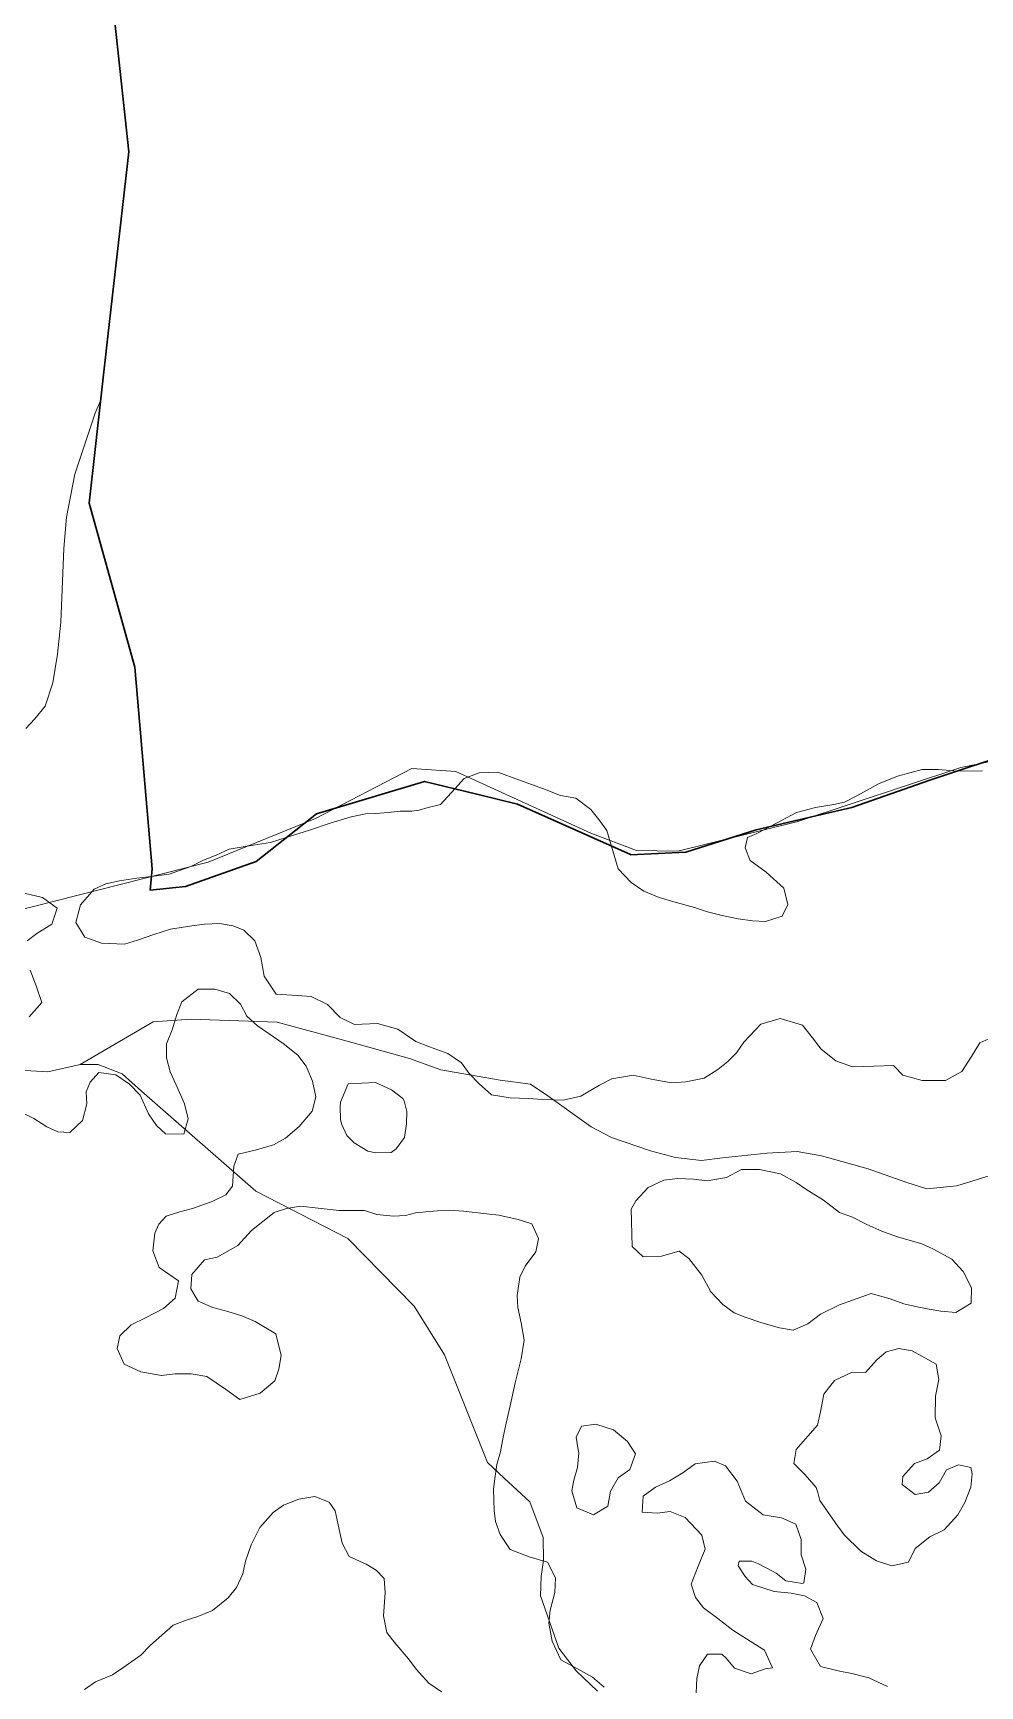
# Model space of a CAD drawing. Header units: metres. Extents: x 4652992 to 4879070, y 2074171 to 2309877.
# Drawn here: x 4654352.4 to 4654432.2, y 2309013.5 to 2309152.8 of the extents above; entities that cross this region are included whole.
import ezdxf

# ---------------------------------------------------------------- set-up
doc = ezdxf.new("R2010")
doc.units = ezdxf.units.M
doc.header["$MEASUREMENT"] = 0
doc.linetypes.add('DGN Style 3', pattern=[92.779933, 66.271381, -26.508552])
for name, color, linetype, lineweight in [('Level 20', 30, 'DGN Style 3', 0), ('Level 37', 3, 'Continuous', 0), ('Level 40', 1, 'Continuous', 0)]:
    doc.layers.add(name, color=color, linetype=linetype, lineweight=lineweight)
doc.layers.add('Limite', color=38, linetype='Continuous', lineweight=0, plot=False)

msp = doc.modelspace()

# ---------------------------------------------------------------- linework, layer by layer
at = {"layer": 'Level 20', "linetype": 'Continuous'}
for points in [[(4654358.098396, 2309121.792066, 1293.587642), (4654357.636644, 2309120.766931, 1293.58487), (4654355.920483, 2309115.609443, 1293.47237), (4654355.232237, 2309111.997364, 1293.42237), (4654355.018537, 2309109.365825, 1293.34737), (4654354.74582, 2309103.129628, 1293.24737), (4654354.465584, 2309100.455398, 1293.28487), (4654354.070288, 2309098.033715, 1293.37237), (4654353.432793, 2309096.062752, 1293.37237), (4654352.568038, 2309094.99503, 1293.34737), (4654351.790904, 2309094.193337, 1293.35987)], [(4654436.205796, 2309057.482876, 1304.960796), (4654430.222632, 2309055.641397, 1304.435796), (4654427.700053, 2309055.373005, 1304.060796), (4654426.028095, 2309055.898291, 1303.760796), (4654422.767572, 2309057.070407, 1303.435796), (4654418.818527, 2309058.166909, 1302.848296), (4654416.772289, 2309058.521412, 1302.335796), (4654414.22035, 2309058.370828, 1301.635796), (4654410.498861, 2309057.996703, 1300.460796), (4654408.712174, 2309057.765903, 1300.735796), (4654406.529169, 2309058.010289, 1300.560796), (4654404.418209, 2309058.573814, 1300.110796), (4654401.145678, 2309059.692741, 1298.748296), (4654399.418332, 2309060.592331, 1297.998296), (4654395.78481, 2309063.210456, 1296.573296), (4654394.327667, 2309064.191592, 1295.960796), (4654391.750359, 2309064.548287, 1295.535796), (4654386.771203, 2309065.419271, 1295.560796), (4654384.133161, 2309066.37446, 1295.598296), (4654378.868631, 2309067.81088, 1295.548296), (4654372.97828, 2309069.411612, 1295.548296), (4654365.708421, 2309069.666422, 1295.398296), (4654362.534204, 2309069.440504, 1295.148296), (4654356.392483, 2309065.856773, 1295.19737)], [(4654349.800093, 2309065.457152, 1295.14737), (4654353.667433, 2309065.223487, 1295.07237), (4654356.392483, 2309065.856773, 1295.19737), (4654357.895368, 2309065.846298, 1295.20987), (4654359.91098, 2309065.075338, 1295.22237), (4654361.547708, 2309063.621578, 1295.29737), (4654371.185168, 2309055.171486, 1295.87237), (4654378.925882, 2309051.197292, 1296.27237), (4654384.518299, 2309045.478275, 1296.17237), (4654387.064981, 2309041.372034, 1296.14737), (4654390.708182, 2309032.294627, 1296.301703)], [(4654399.973847, 2309013.032636, 1296.514203), (4654398.156897, 2309014.739409, 1296.601703), (4654396.696401, 2309016.650604, 1296.639203), (4654395.153007, 2309021.076523, 1296.539203), (4654395.206385, 2309022.69239, 1296.414203), (4654395.406055, 2309024.080613, 1296.376703), (4654395.385073, 2309025.992928, 1296.376703), (4654394.252458, 2309028.984393, 1296.414203), (4654392.106763, 2309030.985843, 1296.414203), (4654390.708182, 2309032.294627, 1296.301703)]]:
    msp.add_polyline3d(points, dxfattribs=at)
at = {"layer": 'Level 37'}
msp.add_polyline3d([(4654524.471489, 2309091.369046, 1347.735932), (4654522.230142, 2309092.219889, 1347.060932), (4654518.396513, 2309093.518012, 1346.435932), (4654514.878857, 2309094.113953, 1345.835932), (4654509.300279, 2309094.729028, 1344.560932), (4654505.075913, 2309095.476559, 1343.710932), (4654487.176359, 2309097.095621, 1338.085932), (4654474.198259, 2309095.227136, 1334.685932), (4654458.121892, 2309095.556381, 1330.910932), (4654442.288298, 2309093.243062, 1325.785932), (4654430.576545, 2309090.891475, 1322.035932), (4654416.824466, 2309086.334186, 1318.335932), (4654406.723685, 2309083.848512, 1315.135932), (4654403.242181, 2309083.908027, 1314.210932), (4654399.392659, 2309085.368161, 1313.160932), (4654388.028549, 2309090.554869, 1308.410932), (4654384.329234, 2309090.819706, 1306.985932), (4654376.211809, 2309086.586922, 1300.835932), (4654367.165496, 2309082.923455, 1297.635932), (4654350.691902, 2309078.738466, 1296.910932), (4654329.561453, 2309074.336436, 1296.485932), (4654324.371153, 2309073.176477, 1296.435932)], dxfattribs=at)
at = {"layer": 'Level 40', "color": 3}
for points in [[(4654433.67382, 2309068.345135, 1308.745793), (4654432.168399, 2309067.692291, 1308.345793), (4654431.473857, 2309066.540437, 1307.970793), (4654430.640679, 2309065.25571, 1307.770793), (4654429.279041, 2309064.517846, 1307.620793), (4654427.320311, 2309064.504151, 1307.620793), (4654425.685517, 2309064.96299, 1307.620793), (4654424.892826, 2309065.783286, 1308.045793), (4654423.244994, 2309065.702944, 1308.620793), (4654421.441713, 2309065.655926, 1308.970793), (4654420.03752, 2309066.173727, 1308.995793), (4654418.790147, 2309067.145689, 1308.970793), (4654418.084274, 2309068.109966, 1308.895793), (4654417.234618, 2309069.159263, 1308.845793), (4654415.352409, 2309069.725337, 1308.620793), (4654413.726541, 2309069.260905, 1308.420793), (4654412.293529, 2309067.725379, 1308.370793), (4654411.657322, 2309066.832008, 1308.345793), (4654410.952483, 2309066.115941, 1308.220793), (4654410.092195, 2309065.433198, 1308.095793), (4654408.94949, 2309064.7026, 1307.795793), (4654407.410439, 2309064.38215, 1307.445793), (4654406.200473, 2309064.31634, 1307.445793), (4654404.478862, 2309064.631197, 1307.445793), (4654402.976184, 2309064.95332, 1307.120793), (4654401.166384, 2309064.636712, 1306.620793), (4654400.122164, 2309064.101792, 1306.420793), (4654398.558408, 2309063.190466, 1306.070793), (4654397.071174, 2309062.858908, 1305.695793), (4654395.291227, 2309062.915283, 1305.020793), (4654394.168079, 2309062.993455, 1304.195793), (4654392.607065, 2309063.057096, 1303.470793), (4654391.029236, 2309063.286933, 1302.895793), (4654389.98913, 2309064.214464, 1302.295793), (4654389.156289, 2309065.097564, 1302.070793), (4654388.490565, 2309065.999037, 1302.045793), (4654387.36364, 2309066.782586, 1302.045793), (4654385.803998, 2309067.33371, 1301.420793), (4654384.658887, 2309067.795973, 1300.920793), (4654383.152432, 2309068.823472, 1300.545793), (4654381.414005, 2309069.304527, 1300.145793), (4654379.495424, 2309069.228027, 1300.020793), (4654378.270014, 2309069.815898, 1300.195793), (4654377.213093, 2309070.909626, 1300.220793), (4654375.843901, 2309071.582516, 1300.370793), (4654374.668937, 2309071.671796, 1300.795793), (4654372.900657, 2309071.779867, 1300.995793), (4654371.885256, 2309073.298274, 1301.070793), (4654371.590137, 2309074.879067, 1301.070793), (4654371.092901, 2309076.286397, 1301.070793), (4654370.156427, 2309077.191713, 1300.645793), (4654369.258731, 2309077.54674, 1300.370793), (4654368.107101, 2309077.739413, 1300.195793), (4654366.845319, 2309077.684711, 1300.145793), (4654365.779136, 2309077.533882, 1300.045793), (4654363.981003, 2309077.26897, 1299.820793), (4654362.574068, 2309076.811804, 1299.670793), (4654361.218949, 2309076.34353, 1299.570793), (4654360.106097, 2309075.985915, 1299.445793), (4654358.170701, 2309076.075613, 1299.270793), (4654356.766508, 2309076.593414, 1299.095793), (4654356.015337, 2309077.838389, 1299.045793), (4654356.4055, 2309079.326479, 1299.045793), (4654357.57291, 2309080.647953, 1299.095793), (4654358.541979, 2309081.090588, 1299.120793), (4654359.683313, 2309081.333702, 1299.170793), (4654361.147213, 2309081.561867, 1299.220793), (4654362.599446, 2309081.738335, 1299.245793), (4654363.884562, 2309081.89643, 1299.345793), (4654365.712549, 2309082.534325, 1299.570793), (4654366.756769, 2309083.069245, 1299.645793), (4654367.829471, 2309083.489664, 1299.720793), (4654368.925507, 2309084.013476, 1299.920793), (4654370.954241, 2309084.33735, 1300.170793), (4654372.41814, 2309084.565514, 1300.395793), (4654373.825076, 2309085.02268, 1300.695793), (4654375.693212, 2309085.597771, 1301.495793), (4654377.521198, 2309086.235665, 1301.570793), (4654379.21055, 2309086.740686, 1301.970793), (4654380.403701, 2309086.972693, 1302.420793), (4654381.279433, 2309087.001755, 1303.670793), (4654382.333949, 2309087.100888, 1304.170793), (4654383.336648, 2309087.211129, 1304.745793), (4654384.316014, 2309087.217976, 1306.095793), (4654384.932664, 2309087.302577, 1307.070793), (4654385.687948, 2309087.520053, 1308.395793), (4654386.725649, 2309087.785383, 1309.420793), (4654387.944876, 2309089.095749, 1310.070793), (4654388.736532, 2309089.955797, 1310.570793), (4654389.988018, 2309090.446286, 1311.420793), (4654391.572366, 2309090.486039, 1312.120793), (4654393.379424, 2309089.82768, 1312.895793), (4654394.484386, 2309089.428222, 1313.345793), (4654395.641163, 2309089.017655, 1313.870793), (4654396.838091, 2309088.544285, 1314.345793), (4654398.14517, 2309088.31829, 1314.395793), (4654399.392543, 2309087.346328, 1314.745793), (4654400.069934, 2309086.496551, 1314.870793), (4654400.735658, 2309085.595078, 1314.920793), (4654401.266525, 2309083.855354, 1314.945793), (4654401.688611, 2309082.355738, 1314.870793), (4654402.785682, 2309081.199206, 1314.595793), (4654403.872457, 2309080.478462, 1314.195793), (4654405.16135, 2309079.93118, 1313.545793), (4654406.381612, 2309079.561202, 1313.270793), (4654408.120038, 2309079.080148, 1313.245793), (4654409.236667, 2309078.732386, 1313.295793), (4654410.468595, 2309078.414105, 1313.395793), (4654411.815824, 2309078.125305, 1313.470793), (4654413.030938, 2309077.973222, 1313.495793), (4654414.102269, 2309077.906157, 1313.670793), (4654415.509204, 2309078.363323, 1314.145793), (4654416.001629, 2309079.341714, 1314.795793), (4654415.659842, 2309080.715721, 1315.520793), (4654414.171573, 2309082.064508, 1315.870793), (4654412.820567, 2309083.058684, 1316.220793), (4654412.408778, 2309084.122513, 1316.670793), (4654412.607119, 2309085.001352, 1317.495793), (4654413.385737, 2309085.322221, 1318.045793), (4654415.053126, 2309086.211332, 1318.595793), (4654416.720515, 2309087.100443, 1318.945793), (4654418.334716, 2309087.513178, 1318.970793), (4654419.8621, 2309087.781932, 1319.370793), (4654420.772834, 2309087.966084, 1319.945793), (4654421.817054, 2309088.501004, 1320.245793), (4654422.936424, 2309089.128209, 1320.545793), (4654423.623077, 2309089.522989, 1321.495793), (4654425.23213, 2309090.153618, 1322.170793), (4654427.319199, 2309090.735974, 1322.795793), (4654428.672947, 2309090.716764, 1323.145793), (4654430.325927, 2309090.579211, 1323.645793), (4654432.399957, 2309090.622388, 1324.170793)], [(4654351.657537, 2309080.309668, 1297.845793), (4654353.204648, 2309079.922048, 1297.920793), (4654354.445694, 2309079.038693, 1297.970793), (4654354.004712, 2309077.673766, 1297.983293), (4654352.738331, 2309076.906677, 1297.983293), (4654351.922283, 2309076.267622, 1298.008293)], [(4654352.167798, 2309073.801373, 1298.208293), (4654352.666842, 2309072.487623, 1298.258293), (4654353.148198, 2309071.093467, 1298.320793), (4654352.08903, 2309069.860995, 1298.483293)], [(4654351.319756, 2309061.878595, 1305.058293), (4654352.489126, 2309061.290542, 1304.708293), (4654353.580727, 2309060.606548, 1304.108293), (4654354.504171, 2309060.183719, 1303.483293), (4654355.510983, 2309060.137094, 1302.708293), (4654356.582233, 2309061.146238, 1301.933293), (4654356.945835, 2309062.532021, 1301.283293), (4654356.890465, 2309063.557141, 1300.358293), (4654357.210089, 2309064.361112, 1299.420793), (4654357.9583, 2309065.185601, 1299.145793), (4654359.383984, 2309064.992978, 1298.920793), (4654360.537498, 2309064.211564, 1298.845793), (4654361.427566, 2309063.261478, 1298.758293), (4654362.126337, 2309061.705292, 1298.770793), (4654362.809783, 2309060.715035, 1298.783293), (4654363.558933, 2309060.02017, 1298.833293), (4654365.101329, 2309059.971361, 1298.795793), (4654365.474887, 2309061.269894, 1298.683293), (4654365.165625, 2309062.545783, 1298.595793), (4654364.430859, 2309064.194071, 1298.483293), (4654363.960009, 2309065.251355, 1298.395793), (4654363.653812, 2309066.414058, 1298.383293), (4654363.662067, 2309067.593854, 1298.370793), (4654364.125535, 2309068.788745, 1298.395793), (4654364.526051, 2309070.081508, 1298.308293), (4654364.932696, 2309071.1479, 1298.308293), (4654366.324667, 2309072.20032, 1298.408293), (4654367.738248, 2309072.207215, 1298.520793), (4654368.954402, 2309071.83438, 1298.645793), (4654369.883374, 2309070.932233, 1298.783293), (4654370.426059, 2309069.943971, 1298.795793), (4654371.313493, 2309069.106501, 1298.795793), (4654372.297144, 2309068.445075, 1298.795793), (4654373.472697, 2309067.629879, 1299.008293), (4654374.720237, 2309066.630216, 1299.020793), (4654375.422015, 2309065.719226, 1299.033293), (4654375.958905, 2309064.449079, 1299.033293), (4654376.228922, 2309063.123368, 1298.945793), (4654375.932184, 2309061.918998, 1298.870793), (4654374.82582, 2309060.634388, 1298.820793), (4654373.671448, 2309059.641813, 1298.820793), (4654372.672958, 2309059.094849, 1298.820793), (4654371.248648, 2309058.667227, 1298.820793), (4654369.695391, 2309058.295389, 1298.783293), (4654369.326665, 2309057.275485, 1298.820793), (4654369.209894, 2309055.609951, 1299.020793), (4654368.646823, 2309054.858158, 1299.533293), (4654367.508563, 2309054.313977, 1299.633293), (4654365.849064, 2309053.712532, 1300.008293), (4654364.770666, 2309053.436885, 1300.383293), (4654363.6144, 2309053.065364, 1301.108293), (4654363.015387, 2309052.405787, 1301.808293), (4654362.674026, 2309051.634805, 1302.758293), (4654362.512544, 2309050.150105, 1304.008293), (4654363.046048, 2309048.741757, 1304.383293), (4654364.657949, 2309047.609055, 1304.933293), (4654364.388617, 2309046.147435, 1305.558293), (4654363.406194, 2309045.288562, 1305.633293), (4654361.938449, 2309044.533545, 1305.633293), (4654360.668395, 2309043.90503, 1305.808293), (4654359.727924, 2309042.980911, 1306.008293), (4654359.488475, 2309041.906777, 1306.358293), (4654360.099848, 2309040.594302, 1306.733293), (4654361.483981, 2309039.960492, 1307.033293), (4654363.221545, 2309039.644931, 1307.283293), (4654364.383846, 2309039.790086, 1307.383293), (4654365.737902, 2309039.781669, 1307.508293), (4654367.044068, 2309039.558425, 1307.608293), (4654368.614017, 2309038.49097, 1307.783293), (4654369.830438, 2309037.611706, 1308.158293), (4654371.53189, 2309038.147904, 1308.308293), (4654372.777901, 2309039.175445, 1308.458293), (4654373.113228, 2309040.172794, 1308.458293), (4654373.310725, 2309041.312174, 1308.458293), (4654372.873, 2309043.150176, 1308.258293), (4654371.129305, 2309044.198543, 1307.958293), (4654369.990851, 2309044.667242, 1307.783293), (4654368.828452, 2309045.028527, 1307.658293), (4654367.546231, 2309045.359184, 1307.433293), (4654366.3119, 2309045.904668, 1307.308293), (4654365.694588, 2309046.93707, 1307.083293), (4654365.796209, 2309048.153236, 1306.883293), (4654366.862439, 2309049.388056, 1306.533293), (4654367.928864, 2309049.609997, 1306.483293), (4654369.67217, 2309050.587388, 1306.483293), (4654370.804298, 2309051.864375, 1306.508293), (4654372.721254, 2309053.367294, 1306.433293), (4654373.757699, 2309053.708188, 1306.433293), (4654374.931973, 2309053.907049, 1306.433293), (4654376.423858, 2309053.7566, 1306.483293), (4654378.185366, 2309053.548452, 1306.533293), (4654380.330286, 2309053.539601, 1306.458293), (4654381.384835, 2309053.201395, 1306.383293), (4654382.768871, 2309053.074025, 1306.133293), (4654383.799378, 2309053.134845, 1304.733293), (4654384.638131, 2309053.349238, 1303.483293), (4654385.506865, 2309053.444677, 1302.483293), (4654386.483447, 2309053.517037, 1301.633293), (4654387.46003, 2309053.589397, 1301.183293), (4654388.682291, 2309053.496646, 1300.608293), (4654390.605574, 2309053.25388, 1300.183293), (4654391.654089, 2309053.14204, 1300.008293), (4654393.27183, 2309052.795852, 1299.808293), (4654394.434229, 2309052.434567, 1299.708293), (4654395.003651, 2309051.187339, 1299.883293), (4654394.752229, 2309050.059498, 1300.133293), (4654393.859745, 2309048.843766, 1300.733293), (4654393.428542, 2309047.923203, 1301.533293), (4654393.201162, 2309046.396336, 1302.508293), (4654393.255282, 2309045.371917, 1303.533293), (4654393.531134, 2309044.074974, 1304.583293), (4654393.77107, 2309042.61691, 1305.233293), (4654393.531718, 2309041.036336, 1305.633293), (4654393.022839, 2309039.007021, 1305.883293), (4654392.591831, 2309037.073579, 1306.183293), (4654392.268574, 2309035.623498, 1306.358293), (4654392.00518, 2309034.44195, 1306.383293), (4654391.783738, 2309033.195156, 1305.858293), (4654391.490364, 2309032.132562, 1305.633293), (4654391.328784, 2309031.154301, 1305.383293), (4654391.197184, 2309030.057088, 1305.033293), (4654391.245463, 2309028.246156, 1304.208293), (4654391.377452, 2309027.317611, 1303.683293), (4654391.755119, 2309026.223955, 1303.233293), (4654392.606137, 2309024.972735, 1302.408293), (4654394.217941, 2309024.346473, 1301.708293), (4654395.757813, 2309023.904411, 1301.258293), (4654396.423111, 2309022.580397, 1300.808293), (4654396.375416, 2309021.352691, 1300.483293), (4654395.986262, 2309019.860443, 1300.308293), (4654395.854662, 2309018.763229, 1299.883293), (4654396.13655, 2309017.239919, 1299.858293), (4654396.861808, 2309015.677999, 1299.858293), (4654398.275921, 2309014.925236, 1299.933293), (4654399.528259, 2309014.207092, 1299.933293), (4654400.528981, 2309013.373986, 1299.958293)], [(4654381.258412, 2309064.342658, 1298.795793), (4654382.615805, 2309063.714189, 1298.833293), (4654383.553638, 2309062.978452, 1298.795793), (4654383.679463, 2309062.78258, 1298.758293), (4654383.904046, 2309061.889826, 1298.708293), (4654383.870884, 2309060.855161, 1298.658293), (4654383.699852, 2309059.709233, 1298.620793), (4654383.00143, 2309058.732523, 1298.520793), (4654382.566849, 2309058.43138, 1298.470793), (4654381.287243, 2309058.395612, 1298.370793), (4654380.613009, 2309058.539956, 1298.258293), (4654379.474394, 2309059.262367, 1298.095793), (4654378.848197, 2309059.875075, 1298.008293), (4654378.386888, 2309060.846665, 1297.908293), (4654378.303053, 2309061.230638, 1297.883293), (4654378.288274, 2309062.303722, 1297.845793), (4654378.318316, 2309062.691472, 1297.845793), (4654378.968894, 2309064.213384, 1297.908293), (4654381.258412, 2309064.342658, 1298.795793)], [(4654402.882403, 2309050.516702, 1300.508293), (4654403.811867, 2309049.645489, 1300.433293), (4654405.344816, 2309049.709568, 1300.908293), (4654406.842373, 2309050.117364, 1301.408293), (4654407.658796, 2309049.49444, 1301.458293), (4654408.748683, 2309048.084678, 1301.633293), (4654409.504576, 2309046.690376, 1301.758293), (4654410.505403, 2309045.635818, 1301.858293), (4654411.470837, 2309044.924978, 1302.033293), (4654412.400879, 2309044.557856, 1302.258293), (4654413.813926, 2309044.087359, 1302.608293), (4654415.29263, 2309043.658833, 1302.958293), (4654416.431635, 2309043.471083, 1303.133293), (4654417.672845, 2309043.989767, 1303.558293), (4654418.759338, 2309044.821684, 1303.933293), (4654420.340826, 2309045.603684, 1304.558293), (4654421.438732, 2309045.984968, 1304.983293), (4654423.025927, 2309046.541651, 1305.558293), (4654424.611966, 2309046.090153, 1305.833293), (4654425.756676, 2309045.677086, 1305.958293), (4654426.88369, 2309045.435879, 1306.083293), (4654427.90337, 2309045.217643, 1306.258293), (4654428.881372, 2309045.064351, 1306.408293), (4654430.151691, 2309044.960544, 1306.608293), (4654431.452853, 2309045.746516, 1306.783293), (4654431.460293, 2309047.033471, 1306.783293), (4654430.758067, 2309048.416288, 1306.783293), (4654429.810907, 2309049.459359, 1306.708293), (4654428.201465, 2309050.308032, 1306.533293), (4654427.283415, 2309050.728612, 1306.358293), (4654425.22636, 2309051.336942, 1305.858293), (4654423.974314, 2309051.772981, 1305.658293), (4654422.597238, 2309052.403851, 1305.608293), (4654421.434831, 2309052.988777, 1305.283293), (4654420.343788, 2309053.390357, 1305.133293), (4654418.996977, 2309054.406916, 1304.808293), (4654417.51885, 2309055.339532, 1304.458293), (4654416.690437, 2309055.908999, 1304.308293), (4654415.391009, 2309056.635298, 1303.958293), (4654413.619987, 2309057.014339, 1303.633293), (4654412.099027, 2309057.003718, 1303.233293), (4654410.821846, 2309056.32466, 1303.108293), (4654409.187267, 2309056.058237, 1302.933293), (4654408.036273, 2309056.19253, 1302.683293), (4654406.700296, 2309056.254366, 1302.408293), (4654405.543017, 2309056.109884, 1302.133293), (4654404.224159, 2309055.495771, 1301.833293), (4654403.18505, 2309054.373594, 1301.533293), (4654402.802516, 2309053.671132, 1301.183293), (4654402.882403, 2309050.516702, 1300.508293)], [(4654419.98665, 2309027.2424, 1302.783293), (4654420.736805, 2309026.21721, 1302.958293), (4654422.134253, 2309024.830425, 1303.383293), (4654423.464345, 2309024.015956, 1303.745793), (4654424.744615, 2309023.602679, 1304.083293), (4654426.159901, 2309023.913706, 1304.383293), (4654426.723626, 2309025.048446, 1304.483293), (4654427.955833, 2309026.040223, 1304.483293), (4654429.178394, 2309026.615631, 1304.520793), (4654430.304084, 2309027.881248, 1304.633293), (4654430.903315, 2309028.924707, 1304.633293), (4654431.422769, 2309030.236288, 1304.733293), (4654431.534702, 2309031.356066, 1304.870793), (4654431.401886, 2309031.886589, 1304.895793), (4654430.385793, 2309032.103892, 1304.795793), (4654429.365605, 2309031.680473, 1304.695793), (4654428.754392, 2309030.583785, 1304.545793), (4654427.849487, 2309029.800965, 1304.445793), (4654426.7108, 2309029.598158, 1304.183293), (4654425.639334, 2309030.441004, 1303.983293), (4654425.682151, 2309031.129235, 1303.983293), (4654426.658948, 2309032.231425, 1304.133293), (4654427.726623, 2309032.616793, 1304.295793), (4654428.759234, 2309033.344405, 1304.595793), (4654428.92187, 2309034.564922, 1304.708293), (4654428.392501, 2309036.072909, 1304.995793), (4654428.440294, 2309037.903792, 1305.158293), (4654428.725085, 2309039.293453, 1305.358293), (4654428.486632, 2309040.599747, 1305.533293), (4654427.542431, 2309041.136421, 1305.420793), (4654426.471564, 2309041.728058, 1305.258293), (4654425.337632, 2309041.914921, 1304.833293), (4654424.268132, 2309041.641848, 1304.458293), (4654423.500732, 2309040.969523, 1303.508293), (4654422.530633, 2309039.89442, 1302.808293), (4654421.414185, 2309039.910237, 1301.633293), (4654419.916301, 2309039.22691, 1301.033293), (4654419.041074, 2309038.075738, 1300.633293), (4654418.759039, 2309036.574565, 1300.283293), (4654418.507443, 2309035.457259, 1299.783293), (4654417.680139, 2309034.518908, 1299.358293), (4654416.698059, 2309033.390601, 1299.183293), (4654416.487909, 2309032.208658, 1299.333293), (4654417.45411, 2309031.276924, 1299.833293), (4654418.38437, 2309030.185575, 1300.408293), (4654418.514209, 2309029.767413, 1300.633293), (4654418.702979, 2309029.113566, 1301.758293), (4654419.98665, 2309027.2424, 1302.783293)], [(4654397.786372, 2309029.911166, 1299.589543), (4654398.223887, 2309028.472903, 1299.527043), (4654399.614228, 2309027.895401, 1299.439543), (4654400.844501, 2309028.61278, 1299.127043), (4654401.045554, 2309029.886455, 1298.902043), (4654401.691187, 2309031.009018, 1298.752043), (4654402.694623, 2309031.718883, 1298.639543), (4654403.161354, 2309033.047794, 1298.552043), (4654402.493684, 2309034.087052, 1298.539543), (4654401.306642, 2309035.069303, 1298.527043), (4654399.832628, 2309035.524629, 1298.527043), (4654398.614768, 2309035.364882, 1298.527043), (4654398.151354, 2309034.427463, 1298.602043), (4654398.338493, 2309033.378921, 1298.789543), (4654398.391992, 2309033.11535, 1298.864543), (4654398.283492, 2309031.877908, 1299.139543), (4654397.963243, 2309030.825827, 1299.339543), (4654397.786372, 2309029.911166, 1299.589543)], [(4654410.788069, 2309015.814418, 1300.670793), (4654411.496476, 2309014.963797, 1300.658293), (4654412.908945, 2309014.494058, 1300.558293), (4654414.072165, 2309014.916628, 1300.520793), (4654414.710256, 2309015.003969, 1300.508293), (4654414.032496, 2309016.491294, 1300.295793), (4654412.826112, 2309017.252591, 1300.058293), (4654411.375486, 2309018.177969, 1299.845793), (4654410.103791, 2309019.149, 1299.533293), (4654408.900571, 2309020.049459, 1299.333293), (4654408.224984, 2309020.921032, 1299.195793), (4654407.862775, 2309022.061229, 1299.133293), (4654408.452035, 2309023.557389, 1299.083293), (4654409.029299, 2309025.000178, 1298.970793), (4654408.759555, 2309026.176544, 1298.770793), (4654407.354405, 2309027.67952, 1298.595793), (4654406.088047, 2309028.173962, 1298.470793), (4654404.990798, 2309028.044933, 1298.408293), (4654403.714948, 2309028.121889, 1298.320793), (4654403.794236, 2309029.475354, 1298.195793), (4654404.835665, 2309030.231602, 1298.170793), (4654406.022876, 2309030.760914, 1298.158293), (4654407.159603, 2309031.440855, 1298.158293), (4654408.201032, 2309032.197103, 1298.158293), (4654409.823081, 2309032.409722, 1298.170793), (4654410.746735, 2309032.016506, 1298.258293), (4654411.71988, 2309030.717747, 1298.483293), (4654412.442125, 2309029.053106, 1298.870793), (4654413.925241, 2309027.897042, 1299.208293), (4654415.472157, 2309027.650272, 1299.608293), (4654416.672874, 2309027.113928, 1300.083293), (4654417.112388, 2309025.817368, 1300.608293), (4654417.131562, 2309024.526759, 1300.908293), (4654417.502602, 2309023.300772, 1301.245793), (4654417.33118, 2309022.162776, 1301.183293), (4654417.232718, 2309022.09992, 1301.145793), (4654415.819919, 2309022.318021, 1300.920793), (4654415.009885, 2309022.966626, 1300.770793), (4654414.711996, 2309023.142174, 1300.670793), (4654413.529272, 2309023.758575, 1300.445793), (4654412.963151, 2309023.991461, 1300.395793), (4654411.895889, 2309023.995861, 1300.258293), (4654411.805928, 2309023.595577, 1300.208293), (4654412.38905, 2309022.687834, 1300.345793), (4654413.026149, 2309022.020261, 1300.508293), (4654414.834969, 2309021.43783, 1300.708293), (4654416.265761, 2309021.299786, 1300.920793), (4654417.392336, 2309021.058966, 1301.108293), (4654418.446942, 2309020.497919, 1301.220793), (4654418.960929, 2309019.157472, 1301.233293), (4654418.330018, 2309017.726151, 1301.158293), (4654417.899194, 2309016.559702, 1301.058293), (4654418.755885, 2309015.118031, 1300.970793), (4654420.245991, 2309014.743566, 1301.108293), (4654421.378563, 2309014.529432, 1301.233293), (4654422.809024, 2309014.13975, 1301.320793), (4654424.3881, 2309013.410656, 1301.320793)], [(4654386.831621, 2309012.985673, 1298.90697), (4654385.749276, 2309013.693669, 1299.20697), (4654384.688207, 2309014.873891, 1299.51947), (4654384.036717, 2309015.742246, 1299.49447), (4654382.877121, 2309017.111789, 1299.61947), (4654382.225629, 2309017.98014, 1299.79447), (4654381.921154, 2309019.391275, 1299.99447), (4654382.071322, 2309021.322193, 1300.49447), (4654381.999981, 2309022.515246, 1301.01947), (4654381.312555, 2309023.223019, 1301.61947), (4654380.469588, 2309023.739689, 1301.94447), (4654379.034669, 2309024.382868, 1302.56947), (4654378.443069, 2309025.51885, 1303.34447), (4654378.108736, 2309027.048538, 1304.14447), (4654377.863975, 2309028.222567, 1304.64447), (4654377.349969, 2309028.949364, 1305.19447), (4654376.160163, 2309029.427987, 1305.41947), (4654374.81464, 2309029.210771, 1305.44447), (4654373.516854, 2309028.702922, 1305.59447), (4654372.649578, 2309028.103067, 1305.09447), (4654371.518958, 2309026.830375, 1304.61947), (4654370.794893, 2309025.358624, 1304.69447), (4654370.322018, 2309024.001448, 1305.06947), (4654370.082454, 2309022.930926, 1305.34447), (4654369.537886, 2309021.757329, 1305.46947), (4654368.837953, 2309020.897367, 1305.54447), (4654367.528012, 2309019.831256, 1305.79447), (4654366.28404, 2309019.311907, 1306.04447), (4654365.315214, 2309019.014185, 1306.04447), (4654364.202826, 2309018.578886, 1306.04447), (4654362.306657, 2309016.908942, 1306.01947), (4654361.499097, 2309016.071981, 1306.01947), (4654359.961923, 2309014.998347, 1306.01947), (4654359.094647, 2309014.398493, 1305.99447), (4654357.665277, 2309013.806593, 1305.89447), (4654356.732209, 2309013.164713, 1305.26947)], [(4654408.274056, 2309012.883836, 1300.933293), (4654408.323357, 2309014.103872, 1300.795793), (4654408.563254, 2309015.171296, 1300.658293), (4654409.232322, 2309016.146979, 1300.558293), (4654410.439697, 2309016.140596, 1300.470793), (4654410.788069, 2309015.814418, 1300.670793)]]:
    msp.add_polyline3d(points, dxfattribs=at)
at = {"layer": 'Limite', "color": 5, "linetype": 'Continuous', "lineweight": 30}
msp.add_polyline3d([(4654358.984482, 2309156.624139, 1294.009881), (4654360.474481, 2309142.789742, 1291.250455), (4654358.715188, 2309127.242617, 1292.079337), (4654357.633757, 2309117.68607, 1293.7957), (4654357.124601, 2309113.186972, 1293.784741), (4654360.983476, 2309099.337278, 1293.659685), (4654362.45308, 2309082.343132, 1295.280487), (4654362.291218, 2309080.541076, 1295.263054), (4654365.266999, 2309080.874445, 1295.361148), (4654371.198638, 2309082.978105, 1296.098057), (4654376.287813, 2309086.988579, 1299.104699), (4654385.396031, 2309089.720126, 1304.29207), (4654389.789271, 2309088.641082, 1305.498055), (4654393.223724, 2309087.797643, 1307.530458), (4654402.729346, 2309083.547621, 1311.734594), (4654402.739825, 2309083.542905, 1311.739188), (4654407.396979, 2309083.744128, 1313.426319), (4654413.328241, 2309085.635977, 1315.057424), (4654418.72403, 2309086.901255, 1316.981154), (4654421.376223, 2309087.523234, 1317.496846), (4654427.943187, 2309089.837048, 1319.474762), (4654435.569267, 2309092.360157, 1322.061675)], dxfattribs=at)

doc.saveas('drawing.dxf')
